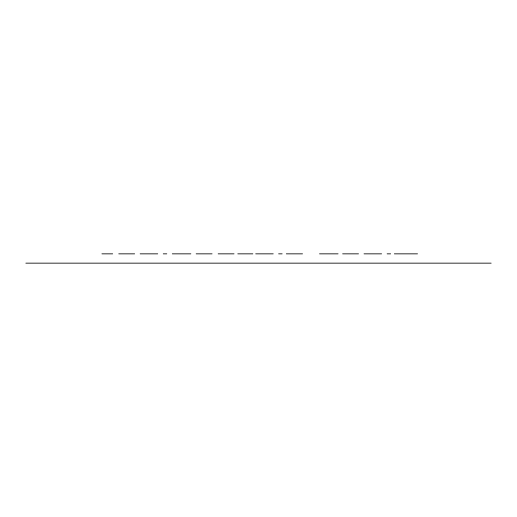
<?xml version="1.0" encoding="UTF-8"?>
<svg xmlns="http://www.w3.org/2000/svg" width="517" height="517" viewBox="0 0 517 517"><rect width="100%" height="100%" fill="white"/><g stroke="black" fill="none" stroke-linecap="round" stroke-linejoin="round"><path stroke-width="0.78" d="M101.92 253.847L112.667 253.847M118.755 253.847L134.64 253.847M140.152 253.847L157.717 253.847M163.256 253.847L166.778 253.847M172.297 253.847L190.851 253.847M196.163 253.847L212.067 253.847M218.155 253.847L234.039 253.847M237.781 253.847L252.826 253.847M255.708 253.847L273.222 253.847M278.611 253.847L282.14 253.847M286.308 253.847L302.516 253.847M319.525 253.847L338.079 253.847M342.629 253.847L358.514 253.847M364.026 253.847L381.591 253.847M387.123 253.847L390.652 253.847M394.342 253.847L417.516 253.847M25.85 263.153L491.15 263.153"/></g></svg>
